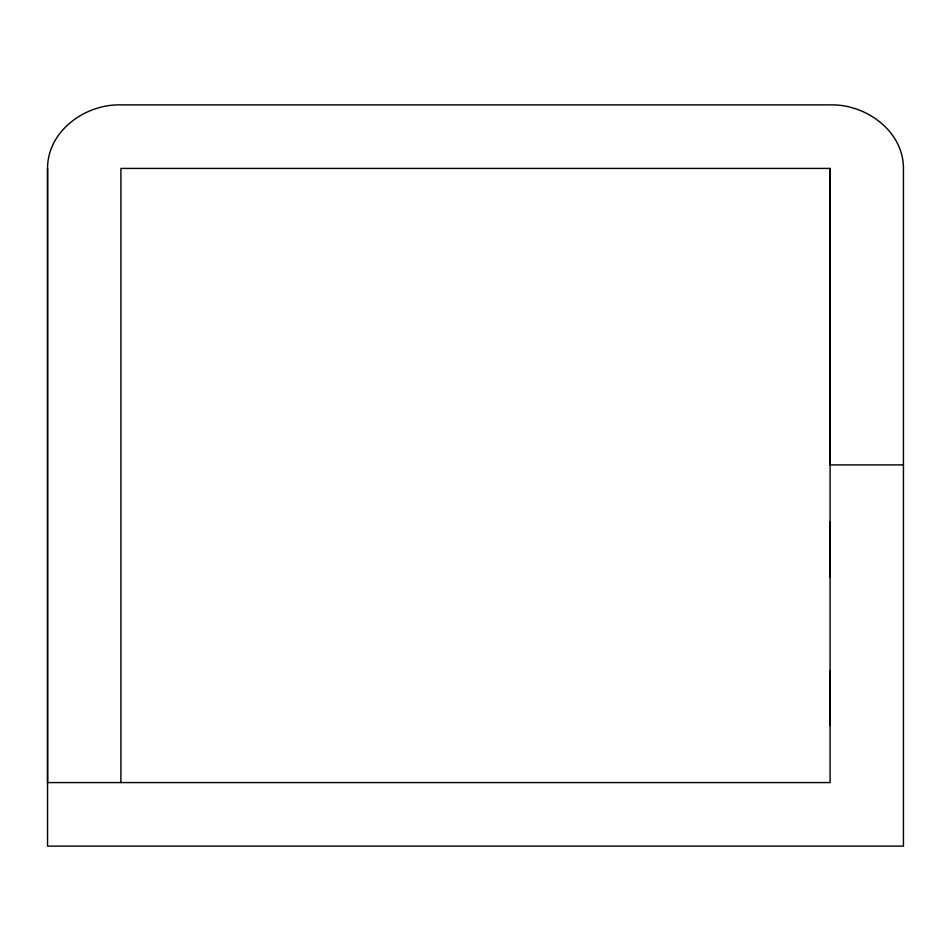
<?xml version="1.0" encoding="UTF-8"?>
<svg xmlns="http://www.w3.org/2000/svg" width="951" height="951" viewBox="0 0 951 951"><rect width="100%" height="100%" fill="white"/><g stroke="black" fill="none" stroke-linecap="round" stroke-linejoin="round"><path stroke-width="1.43" d="M47.55 168.422L47.55 846.117L903.45 846.117L903.45 168.422C903.45 130.774 865.541 103.897 830.092 104.883L120.908 104.883C85.459 103.897 47.55 130.774 47.55 168.422L47.55 782.578L830.092 782.578L830.092 168.422L120.908 168.422L120.908 782.578M903.45 464.908L830.092 464.908L830.092 168.422M830.092 522.099L830.092 577.15M830.092 670.455L830.092 725.28"/></g></svg>
